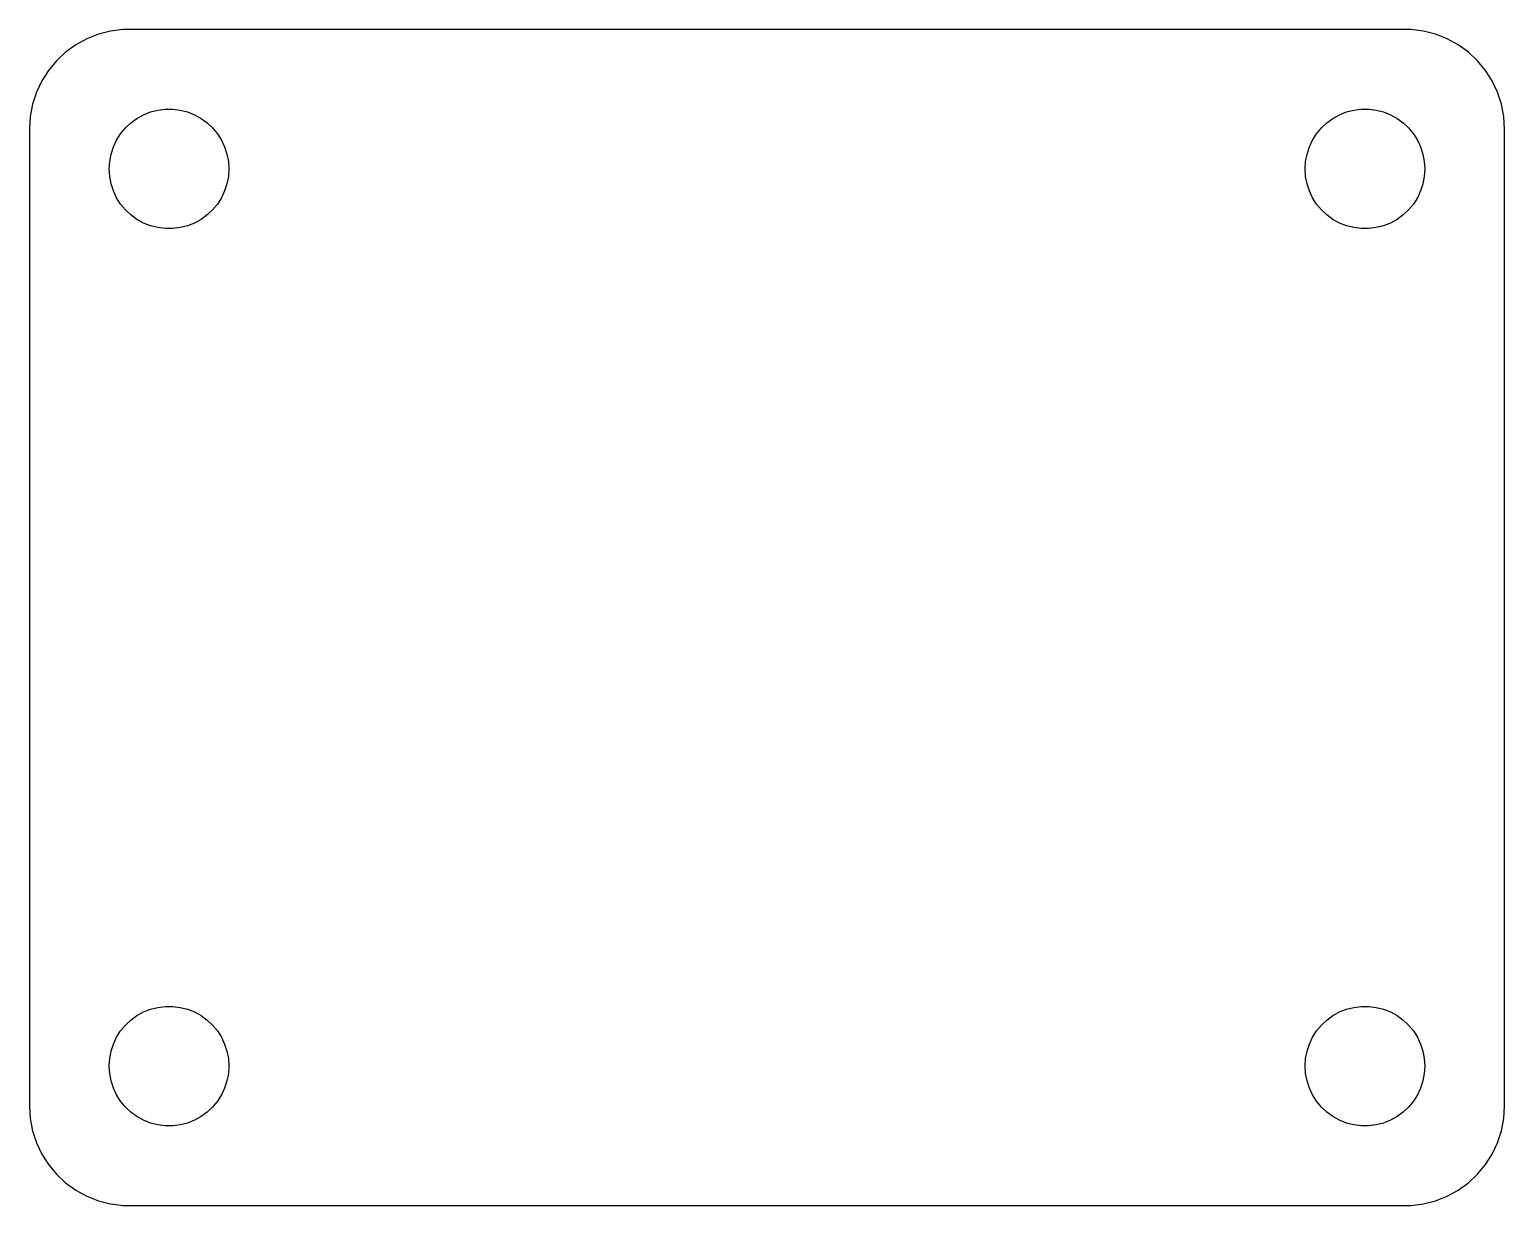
# Model space of a CAD drawing. Header units: metres. Extents: x -37 to 37, y -29.5 to 29.5.
import ezdxf

# ---------------------------------------------------------------- set-up
doc = ezdxf.new("R2010")
doc.units = ezdxf.units.M

msp = doc.modelspace()

# ---------------------------------------------------------------- linework, layer by layer
for p, q in [((-34.1289, 29.0241), (-34.6791, 28.7216)), ((-33.5451, 29.2553), (-34.1289, 29.0241)), ((-32.9369, 29.4114), (-33.5451, 29.2553)), ((-32.3139, 29.4901), (-32.9369, 29.4114)), ((32.3139, 29.4901), (-32.3139, 29.4901)), ((32.9369, 29.4114), (32.3139, 29.4901)), ((33.5451, 29.2553), (32.9369, 29.4114)), ((34.1289, 29.0241), (33.5451, 29.2553)), ((34.6791, 28.7216), (34.1289, 29.0241)), ((-35.1871, 28.3526), (-35.6448, 27.9227)), ((-34.6791, 28.7216), (-35.1871, 28.3526)), ((35.1871, 28.3526), (34.6791, 28.7216)), ((35.6448, 27.9227), (35.1871, 28.3526)), ((-36.0451, 27.4389), (-36.3815, 26.9088)), ((-35.6448, 27.9227), (-36.0451, 27.4389)), ((36.0451, 27.4389), (35.6448, 27.9227)), ((36.3815, 26.9088), (36.0451, 27.4389)), ((-36.3815, 26.9088), (-36.6489, 26.3406)), ((36.6489, 26.3406), (36.3815, 26.9088)), ((-36.6489, 26.3406), (-36.8429, 25.7434)), ((36.8429, 25.7434), (36.6489, 26.3406)), ((-36.8429, 25.7434), (-36.9606, 25.1267)), ((-31.6075, 25.033), (-31.2773, 25.2145)), ((-31.2773, 25.2145), (-30.927, 25.3532)), ((-30.927, 25.3532), (-30.5621, 25.4469)), ((-30.5621, 25.4469), (-30.1884, 25.4941)), ((-30.1884, 25.4941), (-29.8116, 25.4941)), ((-29.8116, 25.4941), (-29.4379, 25.4469)), ((-29.4379, 25.4469), (-29.0729, 25.3532)), ((-29.0729, 25.3532), (-28.7227, 25.2145)), ((-28.7227, 25.2145), (-28.3925, 25.033)), ((28.3925, 25.033), (28.7227, 25.2145)), ((28.7227, 25.2145), (29.0729, 25.3532)), ((29.0729, 25.3532), (29.4379, 25.4469)), ((29.4379, 25.4469), (29.8116, 25.4941)), ((29.8116, 25.4941), (30.1884, 25.4941)), ((30.1884, 25.4941), (30.5621, 25.4469)), ((30.5621, 25.4469), (30.927, 25.3532)), ((30.927, 25.3532), (31.2773, 25.2145)), ((31.2773, 25.2145), (31.6075, 25.033)), ((36.9606, 25.1267), (36.8429, 25.7434)), ((-36.9606, 25.1267), (-37, 24.5)), ((-37, 24.5), (-37, -24.5)), ((-32.427, 24.2634), (-32.1869, 24.5536)), ((-32.1869, 24.5536), (-31.9123, 24.8115)), ((-31.9123, 24.8115), (-31.6075, 25.033)), ((-28.3925, 25.033), (-28.0877, 24.8115)), ((-28.0877, 24.8115), (-27.8131, 24.5536)), ((-27.8131, 24.5536), (-27.5729, 24.2634)), ((27.5729, 24.2634), (27.8131, 24.5536)), ((27.8131, 24.5536), (28.0877, 24.8115)), ((28.0877, 24.8115), (28.3925, 25.033)), ((31.6075, 25.033), (31.9123, 24.8115)), ((31.9123, 24.8115), (32.1869, 24.5536)), ((32.1869, 24.5536), (32.427, 24.2634)), ((37, 24.5), (36.9606, 25.1267)), ((37, -24.5), (37, 24.5)), ((-32.7893, 23.6044), (-32.6289, 23.9453)), ((-32.6289, 23.9453), (-32.427, 24.2634)), ((-27.5729, 24.2634), (-27.3711, 23.9453)), ((-27.3711, 23.9453), (-27.2107, 23.6044)), ((27.2107, 23.6044), (27.3711, 23.9453)), ((27.3711, 23.9453), (27.5729, 24.2634)), ((32.427, 24.2634), (32.6289, 23.9453)), ((32.6289, 23.9453), (32.7893, 23.6044)), ((-32.9763, 22.876), (-32.9057, 23.2461)), ((-32.9057, 23.2461), (-32.7893, 23.6044)), ((-27.2107, 23.6044), (-27.0942, 23.2461)), ((-27.0942, 23.2461), (-27.0237, 22.876)), ((27.0237, 22.876), (27.0942, 23.2461)), ((27.0942, 23.2461), (27.2107, 23.6044)), ((32.7893, 23.6044), (32.9057, 23.2461)), ((32.9057, 23.2461), (32.9763, 22.876)), ((-33, 22.5), (-32.9763, 22.876)), ((-32.9763, 22.124), (-33, 22.5)), ((-27.0237, 22.876), (-27, 22.5)), ((-27, 22.5), (-27.0237, 22.124)), ((27, 22.5), (27.0237, 22.876)), ((27.0237, 22.124), (27, 22.5)), ((32.9763, 22.876), (33, 22.5)), ((33, 22.5), (32.9763, 22.124)), ((-32.9057, 21.7539), (-32.9763, 22.124)), ((-32.7893, 21.3956), (-32.9057, 21.7539)), ((-27.0942, 21.7539), (-27.2107, 21.3956)), ((-27.0237, 22.124), (-27.0942, 21.7539)), ((27.0942, 21.7539), (27.0237, 22.124)), ((27.2107, 21.3956), (27.0942, 21.7539)), ((32.9057, 21.7539), (32.7893, 21.3956)), ((32.9763, 22.124), (32.9057, 21.7539)), ((-32.6289, 21.0547), (-32.7893, 21.3956)), ((-32.427, 20.7366), (-32.6289, 21.0547)), ((-32.1869, 20.4464), (-32.427, 20.7366)), ((-27.5729, 20.7366), (-27.8131, 20.4464)), ((-27.3711, 21.0547), (-27.5729, 20.7366)), ((-27.2107, 21.3956), (-27.3711, 21.0547)), ((27.3711, 21.0547), (27.2107, 21.3956)), ((27.5729, 20.7366), (27.3711, 21.0547)), ((27.8131, 20.4464), (27.5729, 20.7366)), ((32.427, 20.7366), (32.1869, 20.4464)), ((32.6289, 21.0547), (32.427, 20.7366)), ((32.7893, 21.3956), (32.6289, 21.0547)), ((-31.9123, 20.1884), (-32.1869, 20.4464)), ((-31.6075, 19.967), (-31.9123, 20.1884)), ((-28.0877, 20.1884), (-28.3925, 19.967)), ((-27.8131, 20.4464), (-28.0877, 20.1884)), ((28.0877, 20.1884), (27.8131, 20.4464)), ((28.3925, 19.967), (28.0877, 20.1884)), ((31.9123, 20.1884), (31.6075, 19.967)), ((32.1869, 20.4464), (31.9123, 20.1884)), ((-31.2773, 19.7855), (-31.6075, 19.967)), ((-30.927, 19.6468), (-31.2773, 19.7855)), ((-30.5621, 19.5531), (-30.927, 19.6468)), ((-30.1884, 19.5059), (-30.5621, 19.5531)), ((-29.8116, 19.5059), (-30.1884, 19.5059)), ((-29.4379, 19.5531), (-29.8116, 19.5059)), ((-29.0729, 19.6468), (-29.4379, 19.5531)), ((-28.7227, 19.7855), (-29.0729, 19.6468)), ((-28.3925, 19.967), (-28.7227, 19.7855)), ((28.7227, 19.7855), (28.3925, 19.967)), ((29.0729, 19.6468), (28.7227, 19.7855)), ((29.4379, 19.5531), (29.0729, 19.6468)), ((29.8116, 19.5059), (29.4379, 19.5531)), ((30.1884, 19.5059), (29.8116, 19.5059)), ((30.5621, 19.5531), (30.1884, 19.5059)), ((30.927, 19.6468), (30.5621, 19.5531)), ((31.2773, 19.7855), (30.927, 19.6468)), ((31.6075, 19.967), (31.2773, 19.7855)), ((-31.9123, -20.1884), (-31.6075, -19.967)), ((-31.6075, -19.967), (-31.2773, -19.7855)), ((-31.2773, -19.7855), (-30.927, -19.6468)), ((-30.927, -19.6468), (-30.5621, -19.5531)), ((-30.5621, -19.5531), (-30.1884, -19.5059)), ((-30.1884, -19.5059), (-29.8116, -19.5059)), ((-29.8116, -19.5059), (-29.4379, -19.5531)), ((-29.4379, -19.5531), (-29.0729, -19.6468)), ((-29.0729, -19.6468), (-28.7227, -19.7855)), ((-28.7227, -19.7855), (-28.3925, -19.967)), ((-28.3925, -19.967), (-28.0877, -20.1884)), ((28.0877, -20.1884), (28.3925, -19.967)), ((28.3925, -19.967), (28.7227, -19.7855)), ((28.7227, -19.7855), (29.0729, -19.6468)), ((29.0729, -19.6468), (29.4379, -19.5531)), ((29.4379, -19.5531), (29.8116, -19.5059)), ((29.8116, -19.5059), (30.1884, -19.5059)), ((30.1884, -19.5059), (30.5621, -19.5531)), ((30.5621, -19.5531), (30.927, -19.6468)), ((30.927, -19.6468), (31.2773, -19.7855)), ((31.2773, -19.7855), (31.6075, -19.967)), ((31.6075, -19.967), (31.9123, -20.1884)), ((-32.427, -20.7366), (-32.1869, -20.4464)), ((-32.1869, -20.4464), (-31.9123, -20.1884)), ((-28.0877, -20.1884), (-27.8131, -20.4464)), ((-27.8131, -20.4464), (-27.5729, -20.7366)), ((27.5729, -20.7366), (27.8131, -20.4464)), ((27.8131, -20.4464), (28.0877, -20.1884)), ((31.9123, -20.1884), (32.1869, -20.4464)), ((32.1869, -20.4464), (32.427, -20.7366)), ((-32.9057, -21.7539), (-32.7893, -21.3956)), ((-32.7893, -21.3956), (-32.6289, -21.0547)), ((-32.6289, -21.0547), (-32.427, -20.7366)), ((-27.5729, -20.7366), (-27.3711, -21.0547)), ((-27.3711, -21.0547), (-27.2107, -21.3956)), ((-27.2107, -21.3956), (-27.0942, -21.7539)), ((27.0942, -21.7539), (27.2107, -21.3956)), ((27.2107, -21.3956), (27.3711, -21.0547)), ((27.3711, -21.0547), (27.5729, -20.7366)), ((32.427, -20.7366), (32.6289, -21.0547)), ((32.6289, -21.0547), (32.7893, -21.3956)), ((32.7893, -21.3956), (32.9057, -21.7539)), ((-33, -22.5), (-32.9763, -22.124)), ((-32.9763, -22.124), (-32.9057, -21.7539)), ((-27.0942, -21.7539), (-27.0237, -22.124)), ((-27.0237, -22.124), (-27, -22.5)), ((27, -22.5), (27.0237, -22.124)), ((27.0237, -22.124), (27.0942, -21.7539)), ((32.9057, -21.7539), (32.9763, -22.124)), ((32.9763, -22.124), (33, -22.5)), ((-32.9763, -22.876), (-33, -22.5)), ((-32.9057, -23.2461), (-32.9763, -22.876)), ((-27.0237, -22.876), (-27.0942, -23.2461)), ((-27, -22.5), (-27.0237, -22.876)), ((27.0237, -22.876), (27, -22.5)), ((27.0942, -23.2461), (27.0237, -22.876)), ((32.9763, -22.876), (32.9057, -23.2461)), ((33, -22.5), (32.9763, -22.876)), ((-32.7893, -23.6044), (-32.9057, -23.2461)), ((-32.6289, -23.9453), (-32.7893, -23.6044)), ((-27.2107, -23.6044), (-27.3711, -23.9453)), ((-27.0942, -23.2461), (-27.2107, -23.6044)), ((27.2107, -23.6044), (27.0942, -23.2461)), ((27.3711, -23.9453), (27.2107, -23.6044)), ((32.7893, -23.6044), (32.6289, -23.9453)), ((32.9057, -23.2461), (32.7893, -23.6044)), ((-32.427, -24.2634), (-32.6289, -23.9453)), ((-32.1869, -24.5536), (-32.427, -24.2634)), ((-27.5729, -24.2634), (-27.8131, -24.5536)), ((-27.3711, -23.9453), (-27.5729, -24.2634)), ((27.5729, -24.2634), (27.3711, -23.9453)), ((27.8131, -24.5536), (27.5729, -24.2634)), ((32.427, -24.2634), (32.1869, -24.5536)), ((32.6289, -23.9453), (32.427, -24.2634)), ((-37, -24.5), (-36.9606, -25.1267)), ((-36.9606, -25.1267), (-36.8429, -25.7434)), ((-31.9123, -24.8115), (-32.1869, -24.5536)), ((-31.6075, -25.033), (-31.9123, -24.8115)), ((-31.2773, -25.2145), (-31.6075, -25.033)), ((-28.3925, -25.033), (-28.7227, -25.2145)), ((-28.0877, -24.8115), (-28.3925, -25.033)), ((-27.8131, -24.5536), (-28.0877, -24.8115)), ((28.0877, -24.8115), (27.8131, -24.5536)), ((28.3925, -25.033), (28.0877, -24.8115)), ((28.7227, -25.2145), (28.3925, -25.033)), ((31.6075, -25.033), (31.2773, -25.2145)), ((31.9123, -24.8115), (31.6075, -25.033)), ((32.1869, -24.5536), (31.9123, -24.8115)), ((36.8429, -25.7434), (36.9606, -25.1267)), ((36.9606, -25.1267), (37, -24.5)), ((-36.8429, -25.7434), (-36.6489, -26.3406)), ((-30.927, -25.3532), (-31.2773, -25.2145)), ((-30.5621, -25.4469), (-30.927, -25.3532)), ((-30.1884, -25.4941), (-30.5621, -25.4469)), ((-29.8116, -25.4941), (-30.1884, -25.4941)), ((-29.4379, -25.4469), (-29.8116, -25.4941)), ((-29.0729, -25.3532), (-29.4379, -25.4469)), ((-28.7227, -25.2145), (-29.0729, -25.3532)), ((29.0729, -25.3532), (28.7227, -25.2145)), ((29.4379, -25.4469), (29.0729, -25.3532)), ((29.8116, -25.4941), (29.4379, -25.4469)), ((30.1884, -25.4941), (29.8116, -25.4941)), ((30.5621, -25.4469), (30.1884, -25.4941)), ((30.927, -25.3532), (30.5621, -25.4469)), ((31.2773, -25.2145), (30.927, -25.3532)), ((36.6489, -26.3406), (36.8429, -25.7434)), ((-36.6489, -26.3406), (-36.3815, -26.9088)), ((36.3815, -26.9088), (36.6489, -26.3406)), ((-36.3815, -26.9088), (-36.0451, -27.4389)), ((36.0451, -27.4389), (36.3815, -26.9088)), ((-36.0451, -27.4389), (-35.6448, -27.9227)), ((-35.6448, -27.9227), (-35.1871, -28.3526)), ((35.1871, -28.3526), (35.6448, -27.9227)), ((35.6448, -27.9227), (36.0451, -27.4389)), ((-35.1871, -28.3526), (-34.6791, -28.7216)), ((-34.6791, -28.7216), (-34.1289, -29.0241)), ((34.1289, -29.0241), (34.6791, -28.7216)), ((34.6791, -28.7216), (35.1871, -28.3526)), ((-34.1289, -29.0241), (-33.5451, -29.2553)), ((-33.5451, -29.2553), (-32.9369, -29.4114)), ((-32.9369, -29.4114), (-32.3139, -29.4901)), ((-32.3139, -29.4901), (32.3139, -29.4901)), ((32.3139, -29.4901), (32.9369, -29.4114)), ((32.9369, -29.4114), (33.5451, -29.2553)), ((33.5451, -29.2553), (34.1289, -29.0241))]:
    msp.add_line(p, q)

doc.saveas('drawing.dxf')
